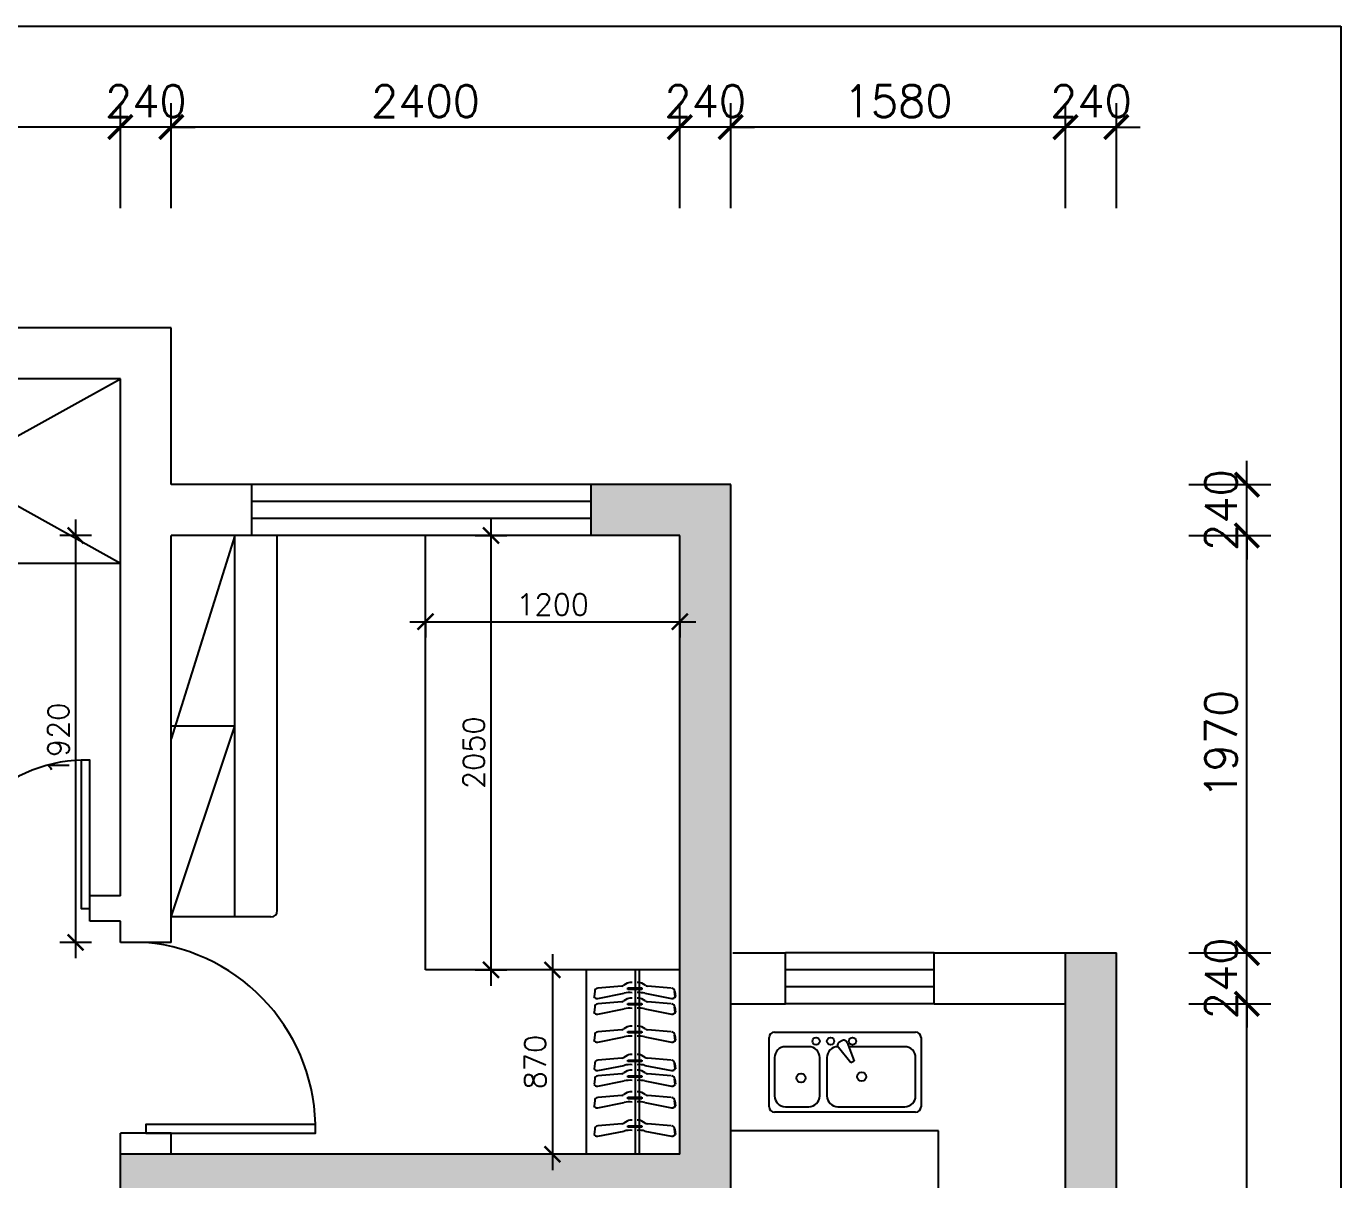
# Model space of a CAD drawing. Header units: millimetres. Extents: x 197048 to 234198, y -884 to 47075.
# Drawn here: x 204275 to 210478, y 30203 to 35646 of the extents above; entities that cross this region are included whole.
import ezdxf

# ---------------------------------------------------------------- set-up
doc = ezdxf.new("R2010")
doc.units = ezdxf.units.MM
doc.header["$PDMODE"] = 35
doc.header["$PDSIZE"] = -10
for name, color, linetype in [('1', 7, 'Continuous'), ('8', 8, 'Continuous'), ('灯具走线', 6, 'Continuous')]:
    doc.layers.add(name, color=color, linetype=linetype)
doc.styles.add('_TCH_DIM', font='simplex.shx')
doc.dimstyles.new('平面1-75', dxfattribs={"dimscale": 75, "dimtxt": 2, "dimasz": 1.5, "dimexe": 1.5, "dimexo": 0.625, "dimtad": 1, "dimdec": 0, "dimdsep": 46, "dimtxsty": '_TCH_DIM', "dimblk": 'ARCHTICK', "dimcen": 2.5, "dimdle": 1.5, "dimadec": 0, "dimazin": 0, "dimtfac": 1, "dimtdec": 0, "dimtix": 1, "dimtmove": 2, "dimatfit": 3, "dimldrblk": 'DOTSMALL', "dimfxl": 0, "dimarcsym": 0})
doc.dimstyles.new('平面内标注', dxfattribs={"dimscale": 50, "dimtxt": 2, "dimasz": 1.5, "dimexe": 1.5, "dimexo": 1, "dimtad": 1, "dimdec": 0, "dimdsep": 46, "dimtxsty": '_TCH_DIM', "dimblk": 'ARCHTICK', "dimcen": 2.5, "dimdle": 1.5, "dimclrd": 8, "dimclre": 8, "dimadec": 0, "dimazin": 0, "dimtfac": 1, "dimtdec": 0, "dimtix": 1, "dimtmove": 2, "dimatfit": 3, "dimfxl": 0, "dimarcsym": 0})

# ---------------------------------------------------------------- blocks, each defined once
blk = doc.blocks.new('_ArchTick')
at = {"color": 0, "linetype": 'ByBlock', "const_width": 0.15}
blk.add_lwpolyline([(-0.5, -0.5), (0.5, 0.5)], dxfattribs=at)
blk = doc.blocks.new('*D537')
at = {"layer": '1', "color": 0, "lineweight": -2}
for p, q in [((210035.1, 28160.6), (210035.1, 31145.6)), ((209760.7, 31033.1), (210147.6, 31033.1)), ((209760.7, 28273.1), (210147.6, 28273.1))]:
    blk.add_line(p, q, dxfattribs=at)
at = {"layer": 'Defpoints', "color": 0}
for p in [(209713.9, 31033.1), (210035.1, 31033.1), (209713.9, 28273.1)]:
    blk.add_point(p, dxfattribs=at)
at = {"layer": '1', "color": 0, "lineweight": -2, "xscale": 112.5, "yscale": 112.5, "zscale": 112.5}
for p, rotation in [((210035.1, 31033.1), 90), ((210035.1, 28273.1), 270)]:
    blk.add_blockref('_ArchTick', p, dxfattribs=dict(at, rotation=rotation))
at = {"layer": '1', "color": 0, "insert": (209913.2, 29653.1), "char_height": 150, "attachment_point": 5, "rotation": 90, "style": '_TCH_DIM'}
blk.add_mtext('2760', dxfattribs=at)
blk = doc.blocks.new('_DotSmall')
at = {"color": 0, "linetype": 'ByBlock', "const_width": 0.5}
blk.add_lwpolyline([(-0.0625, 0, 1), (0.0625, 0, 1)], format="xyb", close=True, dxfattribs=at)
blk = doc.blocks.new('*D538')
at = {"layer": '1', "color": 0, "lineweight": -2}
for p, q in [((210035.1, 31273.1), (210035.1, 31385.6)), ((209760.7, 31273.1), (210147.6, 31273.1)), ((210035.1, 31033.1), (210035.1, 31273.1)), ((209760.7, 31033.1), (210147.6, 31033.1)), ((210035.1, 31033.1), (210035.1, 30920.6))]:
    blk.add_line(p, q, dxfattribs=at)
at = {"layer": 'Defpoints', "color": 0}
for p in [(209713.9, 31273.1), (210035.1, 31273.1), (209713.9, 31033.1)]:
    blk.add_point(p, dxfattribs=at)
at = {"layer": '1', "color": 0, "lineweight": -2, "xscale": 112.5, "yscale": 112.5, "zscale": 112.5}
for p, rotation in [((210035.1, 31273.1), 270), ((210035.1, 31033.1), 90)]:
    blk.add_blockref('_ArchTick', p, dxfattribs=dict(at, rotation=rotation))
at = {"layer": '1', "color": 0, "insert": (209913.2, 31153.1), "char_height": 150, "attachment_point": 5, "rotation": 90, "style": '_TCH_DIM'}
blk.add_mtext('240', dxfattribs=at)
blk = doc.blocks.new('*D539')
at = {"layer": '1', "color": 0, "lineweight": -2}
for p, q in [((210035.1, 31160.6), (210035.1, 33355.6)), ((209760.7, 33243.1), (210147.6, 33243.1)), ((209760.7, 31273.1), (210147.6, 31273.1))]:
    blk.add_line(p, q, dxfattribs=at)
at = {"layer": 'Defpoints', "color": 0}
for p in [(209713.9, 33243.1), (210035.1, 33243.1), (209713.9, 31273.1)]:
    blk.add_point(p, dxfattribs=at)
at = {"layer": '1', "color": 0, "lineweight": -2, "xscale": 112.5, "yscale": 112.5, "zscale": 112.5}
for p, rotation in [((210035.1, 33243.1), 90), ((210035.1, 31273.1), 270)]:
    blk.add_blockref('_ArchTick', p, dxfattribs=dict(at, rotation=rotation))
at = {"layer": '1', "color": 0, "insert": (209913.2, 32258.1), "char_height": 150, "attachment_point": 5, "rotation": 90, "style": '_TCH_DIM'}
blk.add_mtext('1970', dxfattribs=at)
blk = doc.blocks.new('*D540')
at = {"layer": '1', "color": 0, "lineweight": -2}
for p, q in [((210035.1, 33483.1), (210035.1, 33595.6)), ((209760.7, 33483.1), (210147.6, 33483.1)), ((210035.1, 33243.1), (210035.1, 33483.1)), ((209760.7, 33243.1), (210147.6, 33243.1)), ((210035.1, 33243.1), (210035.1, 33130.6))]:
    blk.add_line(p, q, dxfattribs=at)
at = {"layer": 'Defpoints', "color": 0}
for p in [(209713.9, 33483.1), (210035.1, 33483.1), (209713.9, 33243.1)]:
    blk.add_point(p, dxfattribs=at)
at = {"layer": '1', "color": 0, "lineweight": -2, "xscale": 112.5, "yscale": 112.5, "zscale": 112.5}
for p, rotation in [((210035.1, 33483.1), 270), ((210035.1, 33243.1), 90)]:
    blk.add_blockref('_ArchTick', p, dxfattribs=dict(at, rotation=rotation))
at = {"layer": '1', "color": 0, "insert": (209913.2, 33363.1), "char_height": 150, "attachment_point": 5, "rotation": 90, "style": '_TCH_DIM'}
blk.add_mtext('240', dxfattribs=at)
blk = doc.blocks.new('*D541')
at = {"layer": '1', "color": 0, "lineweight": -2}
for p, q in [((209179.3, 34787.7), (209179.3, 35283.2)), ((209419.3, 34787.7), (209419.3, 35283.2)), ((209179.3, 35170.7), (209066.8, 35170.7)), ((209419.3, 35170.7), (209179.3, 35170.7)), ((209419.3, 35170.7), (209531.8, 35170.7))]:
    blk.add_line(p, q, dxfattribs=at)
at = {"layer": 'Defpoints', "color": 0}
for p in [(209179.3, 35170.7), (209179.3, 34740.8), (209419.3, 34740.8)]:
    blk.add_point(p, dxfattribs=at)
at = {"layer": '1', "color": 0, "lineweight": -2, "xscale": 112.5, "yscale": 112.5, "zscale": 112.5}
blk.add_blockref('_ArchTick', (209179.3, 35170.7), dxfattribs=at)
at = {"layer": '1', "color": 0, "lineweight": -2, "xscale": 112.5, "yscale": 112.5, "zscale": 112.5, "rotation": 180}
blk.add_blockref('_ArchTick', (209419.3, 35170.7), dxfattribs=at)
at = {"layer": '1', "color": 0, "insert": (209299.3, 35292.6), "char_height": 150, "attachment_point": 5, "style": '_TCH_DIM'}
blk.add_mtext('240', dxfattribs=at)
blk = doc.blocks.new('*D542')
at = {"layer": '1', "color": 0, "lineweight": -2}
for p, q in [((207599.3, 34787.7), (207599.3, 35283.2)), ((209179.3, 34787.7), (209179.3, 35283.2)), ((209291.8, 35170.7), (207486.8, 35170.7))]:
    blk.add_line(p, q, dxfattribs=at)
at = {"layer": 'Defpoints', "color": 0}
for p in [(207599.3, 35170.7), (207599.3, 34740.8), (209179.3, 34740.8)]:
    blk.add_point(p, dxfattribs=at)
at = {"layer": '1', "color": 0, "lineweight": -2, "xscale": 112.5, "yscale": 112.5, "zscale": 112.5, "rotation": 180}
blk.add_blockref('_ArchTick', (207599.3, 35170.7), dxfattribs=at)
at = {"layer": '1', "color": 0, "lineweight": -2, "xscale": 112.5, "yscale": 112.5, "zscale": 112.5}
blk.add_blockref('_ArchTick', (209179.3, 35170.7), dxfattribs=at)
at = {"layer": '1', "color": 0, "insert": (208389.3, 35292.6), "char_height": 150, "attachment_point": 5, "style": '_TCH_DIM'}
blk.add_mtext('1580', dxfattribs=at)
blk = doc.blocks.new('*D543')
at = {"layer": '1', "color": 0, "lineweight": -2}
for p, q in [((207359.3, 34787.7), (207359.3, 35283.2)), ((207599.3, 34787.7), (207599.3, 35283.2)), ((207359.3, 35170.7), (207246.8, 35170.7)), ((207599.3, 35170.7), (207359.3, 35170.7)), ((207599.3, 35170.7), (207711.8, 35170.7))]:
    blk.add_line(p, q, dxfattribs=at)
at = {"layer": 'Defpoints', "color": 0}
for p in [(207359.3, 35170.7), (207359.3, 34740.8), (207599.3, 34740.8)]:
    blk.add_point(p, dxfattribs=at)
at = {"layer": '1', "color": 0, "lineweight": -2, "xscale": 112.5, "yscale": 112.5, "zscale": 112.5}
blk.add_blockref('_ArchTick', (207359.3, 35170.7), dxfattribs=at)
at = {"layer": '1', "color": 0, "lineweight": -2, "xscale": 112.5, "yscale": 112.5, "zscale": 112.5, "rotation": 180}
blk.add_blockref('_ArchTick', (207599.3, 35170.7), dxfattribs=at)
at = {"layer": '1', "color": 0, "insert": (207479.3, 35292.6), "char_height": 150, "attachment_point": 5, "style": '_TCH_DIM'}
blk.add_mtext('240', dxfattribs=at)
blk = doc.blocks.new('*D544')
at = {"layer": '1', "color": 0, "lineweight": -2}
for p, q in [((204959.3, 34787.7), (204959.3, 35283.2)), ((207359.3, 34787.7), (207359.3, 35283.2)), ((207471.8, 35170.7), (204846.8, 35170.7))]:
    blk.add_line(p, q, dxfattribs=at)
at = {"layer": 'Defpoints', "color": 0}
for p in [(204959.3, 35170.7), (204959.3, 34740.8), (207359.3, 34740.8)]:
    blk.add_point(p, dxfattribs=at)
at = {"layer": '1', "color": 0, "lineweight": -2, "xscale": 112.5, "yscale": 112.5, "zscale": 112.5, "rotation": 180}
blk.add_blockref('_ArchTick', (204959.3, 35170.7), dxfattribs=at)
at = {"layer": '1', "color": 0, "lineweight": -2, "xscale": 112.5, "yscale": 112.5, "zscale": 112.5}
blk.add_blockref('_ArchTick', (207359.3, 35170.7), dxfattribs=at)
at = {"layer": '1', "color": 0, "insert": (206159.3, 35292.6), "char_height": 150, "attachment_point": 5, "style": '_TCH_DIM'}
blk.add_mtext('2400', dxfattribs=at)
blk = doc.blocks.new('*D545')
at = {"layer": '1', "color": 0, "lineweight": -2}
for p, q in [((204719.3, 34787.7), (204719.3, 35283.2)), ((204959.3, 34787.7), (204959.3, 35283.2)), ((204719.3, 35170.7), (204606.8, 35170.7)), ((204959.3, 35170.7), (204719.3, 35170.7)), ((204959.3, 35170.7), (205071.8, 35170.7))]:
    blk.add_line(p, q, dxfattribs=at)
at = {"layer": 'Defpoints', "color": 0}
for p in [(204719.3, 35170.7), (204719.3, 34740.8), (204959.3, 34740.8)]:
    blk.add_point(p, dxfattribs=at)
at = {"layer": '1', "color": 0, "lineweight": -2, "xscale": 112.5, "yscale": 112.5, "zscale": 112.5}
blk.add_blockref('_ArchTick', (204719.3, 35170.7), dxfattribs=at)
at = {"layer": '1', "color": 0, "lineweight": -2, "xscale": 112.5, "yscale": 112.5, "zscale": 112.5, "rotation": 180}
blk.add_blockref('_ArchTick', (204959.3, 35170.7), dxfattribs=at)
at = {"layer": '1', "color": 0, "insert": (204839.3, 35292.6), "char_height": 150, "attachment_point": 5, "style": '_TCH_DIM'}
blk.add_mtext('240', dxfattribs=at)
blk = doc.blocks.new('*D546')
at = {"layer": '1', "color": 0, "lineweight": -2}
for p, q in [((203149.3, 34787.7), (203149.3, 35283.2)), ((204719.3, 34787.7), (204719.3, 35283.2)), ((204831.8, 35170.7), (203036.8, 35170.7))]:
    blk.add_line(p, q, dxfattribs=at)
at = {"layer": 'Defpoints', "color": 0}
for p in [(203149.3, 35170.7), (203149.3, 34740.8), (204719.3, 34740.8)]:
    blk.add_point(p, dxfattribs=at)
at = {"layer": '1', "color": 0, "lineweight": -2, "xscale": 112.5, "yscale": 112.5, "zscale": 112.5, "rotation": 180}
blk.add_blockref('_ArchTick', (203149.3, 35170.7), dxfattribs=at)
at = {"layer": '1', "color": 0, "lineweight": -2, "xscale": 112.5, "yscale": 112.5, "zscale": 112.5}
blk.add_blockref('_ArchTick', (204719.3, 35170.7), dxfattribs=at)
at = {"layer": '1', "color": 0, "insert": (203934.3, 35292.6), "char_height": 150, "attachment_point": 5, "style": '_TCH_DIM'}
blk.add_mtext('1570', dxfattribs=at)
blk = doc.blocks.new('fdaf')
at = {"layer": '灯具走线', "color": 8, "linetype": 'ByBlock'}
for p, q in [((127586.8, -37956.9), (128252.9, -37956.9)), ((127561, -38309.2), (127561, -37982.7)), ((127905, -37997.6), (127893, -38004.5)), ((127929.7, -38006.4), (127962.3, -38093.5)), ((128278.7, -37982.7), (128278.7, -38309.2)), ((127586.8, -38077.2), (127586.8, -38257.6)), ((127748.6, -38025.7), (127638.4, -38025.7)), ((127800.2, -38257.6), (127800.2, -38077.2)), ((127834.6, -38077.2), (127834.6, -38257.6)), ((127947.4, -38102.1), (127888.3, -38030.3)), ((128201.4, -38025.7), (127936.9, -38025.7)), ((128252.9, -38257.6), (128252.9, -38077.2)), ((127962.3, -38093.5), (127947.4, -38102.1)), ((127638.4, -38309.2), (127748.6, -38309.2)), ((127886.1, -38309.2), (128201.4, -38309.2)), ((128252.9, -38334.9), (127586.8, -38334.9))]:
    blk.add_line(p, q, dxfattribs=at)
for centre, radius in [((127783, -37999.9), 17.2), ((127851.7, -37999.9), 17.2), ((127954.8, -37999.9), 17.2), ((127997.8, -38167.4), 21.5), ((127712.2, -38173.8), 21.5)]:
    blk.add_circle(centre, radius, dxfattribs=at)
for centre, radius, start, end in [((127586.8, -37982.7), 25.8, 90, 180), ((128252.9, -37982.7), 25.8, 0, 90), ((127901.6, -38019.4), 17.2, 120, 219.46232), ((127913.6, -38012.5), 17.2, 20.53768, 120), ((127638.4, -38077.2), 51.5, 90, 180), ((127748.6, -38077.2), 51.5, 0, 90), ((127886.1, -38077.2), 51.5, 90, 180), ((128201.4, -38077.2), 51.5, 0, 90), ((127638.4, -38257.6), 51.5, 180, 270), ((127748.6, -38257.6), 51.5, 270, 0), ((127886.1, -38257.6), 51.5, 180, 270), ((128201.4, -38257.6), 51.5, 270, 0), ((127586.8, -38309.2), 25.8, 180, 270), ((128252.9, -38309.2), 25.8, 270, 0)]:
    blk.add_arc(centre, radius, start, end, dxfattribs=at)
blk = doc.blocks.new('*D621')
at = {"layer": '1', "color": 8, "lineweight": -2}
for p, q in [((204507.9, 33318.1), (204507.9, 31248.1)), ((204582.9, 33243.1), (204432.9, 33243.1)), ((204582.9, 31323.1), (204432.9, 31323.1))]:
    blk.add_line(p, q, dxfattribs=at)
at = {"layer": 'Defpoints', "color": 0}
for p in [(204959.3, 33243.1), (204507.9, 31323.1), (204959.3, 31323.1)]:
    blk.add_point(p, dxfattribs=at)
at = {"layer": '1', "color": 8, "lineweight": -2, "xscale": 75, "yscale": 75, "zscale": 75}
for p, rotation in [((204507.9, 33243.1), 90), ((204507.9, 31323.1), 270)]:
    blk.add_blockref('_ArchTick', p, dxfattribs=dict(at, rotation=rotation))
at = {"layer": '1', "color": 0, "insert": (204426.7, 32283.1), "char_height": 100, "attachment_point": 5, "rotation": 90, "style": '_TCH_DIM'}
blk.add_mtext('1920', dxfattribs=at)
blk = doc.blocks.new('*D624')
at = {"layer": '1', "color": 8, "lineweight": -2}
for p, q in [((206467.9, 33318.1), (206467.9, 31118.1)), ((206392.9, 33243.1), (206542.9, 33243.1)), ((206392.9, 31193.1), (206542.9, 31193.1))]:
    blk.add_line(p, q, dxfattribs=at)
at = {"layer": 'Defpoints', "color": 0}
for p in [(206339.3, 33243.1), (206339.3, 31193.1), (206467.9, 31193.1)]:
    blk.add_point(p, dxfattribs=at)
at = {"layer": '1', "color": 8, "lineweight": -2, "xscale": 75, "yscale": 75, "zscale": 75}
for p, rotation in [((206467.9, 33243.1), 90), ((206467.9, 31193.1), 270)]:
    blk.add_blockref('_ArchTick', p, dxfattribs=dict(at, rotation=rotation))
at = {"layer": '1', "color": 0, "insert": (206386.7, 32218.1), "char_height": 100, "attachment_point": 5, "rotation": 90, "style": '_TCH_DIM'}
blk.add_mtext('2050', dxfattribs=at)
blk = doc.blocks.new('*D625')
at = {"layer": '1', "color": 8, "lineweight": -2}
for p, q in [((206084.3, 32836.5), (207434.3, 32836.5)), ((206159.3, 32836.5), (206159.3, 32761.5)), ((207359.3, 32836.5), (207359.3, 32761.5))]:
    blk.add_line(p, q, dxfattribs=at)
at = {"layer": 'Defpoints', "color": 0}
for p in [(206159.3, 32846.5), (207359.3, 32846.5), (207359.3, 32836.5)]:
    blk.add_point(p, dxfattribs=at)
at = {"layer": '1', "color": 8, "lineweight": -2, "xscale": 75, "yscale": 75, "zscale": 75, "rotation": 180}
blk.add_blockref('_ArchTick', (206159.3, 32836.5), dxfattribs=at)
at = {"layer": '1', "color": 8, "lineweight": -2, "xscale": 75, "yscale": 75, "zscale": 75}
blk.add_blockref('_ArchTick', (207359.3, 32836.5), dxfattribs=at)
at = {"layer": '1', "color": 0, "insert": (206759.3, 32917.7), "char_height": 100, "attachment_point": 5, "style": '_TCH_DIM'}
blk.add_mtext('1200', dxfattribs=at)
blk = doc.blocks.new('*D627')
at = {"layer": '1', "color": 8, "lineweight": -2}
for p, q in [((206757.9, 31268.1), (206757.9, 30248.1)), ((206757.9, 31193.1), (206682.9, 31193.1)), ((206757.9, 30323.1), (206682.9, 30323.1))]:
    blk.add_line(p, q, dxfattribs=at)
at = {"layer": 'Defpoints', "color": 0}
for p in [(206759.3, 31193.1), (206757.9, 30323.1), (206759.3, 30323.1)]:
    blk.add_point(p, dxfattribs=at)
at = {"layer": '1', "color": 8, "lineweight": -2, "xscale": 75, "yscale": 75, "zscale": 75}
for p, rotation in [((206757.9, 31193.1), 90), ((206757.9, 30323.1), 270)]:
    blk.add_blockref('_ArchTick', p, dxfattribs=dict(at, rotation=rotation))
at = {"layer": '1', "color": 0, "insert": (206676.7, 30758.1), "char_height": 100, "attachment_point": 5, "rotation": 90, "style": '_TCH_DIM'}
blk.add_mtext('870', dxfattribs=at)

msp = doc.modelspace()

# ---------------------------------------------------------------- hatches: boundary and pattern name
at = {"layer": '1'}
for points in [[(207359.3, 30323.1), (204959.3, 30323.1), (204719.3, 30323.1), (204719.3, 30083.1), (207599.3, 30083.1), (207599.3, 33483.1), (206939.3, 33483.1), (206939.3, 33243.1), (207359.3, 33243.1)], [(209179.3, 28273.1), (208684.7, 28273.1), (208684.7, 28033.1), (209419.3, 28033.1), (209419.3, 31273.1), (209179.3, 31273.1)]]:
    msp.add_hatch(color=8, dxfattribs=at).paths.add_polyline_path(points)

# ---------------------------------------------------------------- linework, layer by layer
at = {"layer": '1', "color": 7}
for p, q in [((204959.3, 34223.1), (204189.2, 34223.1)), ((204959.3, 33483.1), (204959.3, 34223.1)), ((204719.3, 33983.1), (204189.2, 33983.1)), ((204719.3, 31543.1), (204719.3, 33983.1)), ((205339.5, 33483.1), (204959.3, 33483.1)), ((205339.5, 33243.1), (205339.5, 33483.1)), ((207599.3, 33483.1), (206939.3, 33483.1)), ((206939.3, 33483.1), (206939.3, 33243.1)), ((207599.3, 30083.1), (207599.3, 33483.1)), ((205339.5, 33243.1), (204959.3, 33243.1)), ((204959.3, 31323.1), (204959.3, 33243.1)), ((205259.3, 31443.1), (205259.3, 33243.1)), ((205459.3, 31473.1), (205459.3, 33243.1)), ((206159.3, 31193.1), (206159.3, 33243.1)), ((207359.3, 33243.1), (206939.3, 33243.1)), ((207359.3, 30323.1), (207359.3, 33243.1)), ((204719.3, 31543.1), (204574.3, 31543.1)), ((204574.3, 31423.1), (204574.3, 31543.1)), ((204719.3, 31423.1), (204574.3, 31423.1)), ((204719.3, 31323.1), (204719.3, 31423.1)), ((204959.3, 31323.1), (204719.3, 31323.1)), ((207608.6, 31273.1), (207858, 31273.1)), ((207858, 31033.1), (207858, 31273.1)), ((208559.3, 31273.1), (209419.3, 31273.1)), ((208559.3, 31033.1), (208559.3, 31273.1)), ((209179.3, 28273.1), (209179.3, 31273.1)), ((209419.3, 27983.1), (209419.3, 31273.1)), ((206919.3, 30323.1), (206919.3, 31193.1)), ((207149.3, 30323.1), (207149.3, 31193.1)), ((207169.3, 30323.1), (207169.3, 31193.1)), ((207599.3, 31033.1), (207858, 31033.1)), ((208559.3, 31033.1), (209179.3, 31033.1)), ((204719.3, 30083.1), (204719.3, 30423.1)), ((204959.3, 30423.1), (204719.3, 30423.1)), ((204959.3, 30323.1), (204959.3, 30423.1)), ((204959.3, 30323.1), (204719.3, 30323.1)), ((207359.3, 30323.1), (204959.3, 30323.1))]:
    msp.add_line(p, q, dxfattribs=at)
at = {"layer": '1', "color": 8}
for p, q in [((203149.3, 33111.6), (204719.3, 33983.1)), ((204719.3, 33111.6), (203149.3, 33983.1)), ((206939.3, 33483.1), (205339.5, 33483.1)), ((206939.3, 33243.1), (205339.5, 33243.1)), ((204719.3, 33111.6), (203149.3, 33111.6)), ((205429.3, 31443.1), (204959.3, 31443.1)), ((208559.3, 31273.1), (207858, 31273.1)), ((207359.3, 31193.1), (206159.3, 31193.1)), ((208559.3, 31033.1), (207858, 31033.1)), ((208579.3, 30433.1), (207599.3, 30433.1)), ((208579.3, 28273.1), (208579.3, 30433.1))]:
    msp.add_line(p, q, dxfattribs=at)
at = {"layer": '1', "color": 3}
for p, q in [((206939.3, 33403.1), (205339.5, 33403.1)), ((206939.3, 33323.1), (205339.5, 33323.1)), ((208559.3, 31193.1), (207858, 31193.1)), ((208559.3, 31113.1), (207858, 31113.1))]:
    msp.add_line(p, q, dxfattribs=at)
at = {"layer": '1', "color": 0}
for p, q in [((205259.3, 33243.1), (204959.3, 32283.1)), ((205259.3, 32343.1), (204959.3, 32343.1)), ((204959.3, 31443.1), (205259.3, 32343.1))]:
    msp.add_line(p, q, dxfattribs=at)
msp.add_lwpolyline([(210477.9, 35646.1), (210477.9, 25026.1), (197047.9, 25026.1), (197047.9, 35646.1)], close=True, dxfattribs=at)
at = {"layer": '1', "color": 8}
for points in [[(204574.3, 31483.1), (204574.3, 32183.1), (204534.3, 32183.1), (204534.3, 31483.1), (204574.3, 31483.1)], [(204839.3, 30423.1), (205639.3, 30423.1), (205639.3, 30463.1), (204839.3, 30463.1), (204839.3, 30423.1)]]:
    msp.add_lwpolyline(points, dxfattribs=at)
for centre, radius, start, end in [((204554.3, 31503.1), 680.3, 88.31532, 181.68468), ((204755.6, 30443.1), 884, 358.70357, 84.56351)]:
    msp.add_arc(centre, radius, start, end, dxfattribs=at)
at = {"layer": '1', "color": 0}
msp.add_arc((205429.3, 31473.1), 30, 270, 360, dxfattribs=at)
at = {"layer": '8'}
for p, q in [((206957.5, 31090.9), (206954.2, 31066.9)), ((206971.5, 31058.5), (207096.4, 31082.7)), ((207084.9, 31117), (206972.3, 31106.9)), ((207110.8, 31129.9), (207095.6, 31120.5)), ((207113.2, 31107.8), (207179.7, 31107.8)), ((207113.2, 31101.4), (207113.2, 31107.8)), ((207179.7, 31101.4), (207113.2, 31101.4)), ((207134.5, 31133.4), (207123.4, 31133.4)), ((207167.7, 31133.4), (207158.5, 31133.4)), ((207179.7, 31107.8), (207179.7, 31101.4)), ((207195.5, 31120.5), (207180.3, 31129.9)), ((207194.7, 31082.7), (207319.6, 31058.5)), ((207318.8, 31106.9), (207206.2, 31117)), ((207336.9, 31066.9), (207333.5, 31090.9)), ((207335.4, 31090.9), (207338.8, 31066.9)), ((206957.5, 31017.2), (206954.2, 30993.2)), ((207084.9, 31043.2), (206972.3, 31033.1)), ((207110.8, 31056.1), (207095.6, 31046.7)), ((207113.2, 31034), (207179.7, 31034)), ((207113.2, 31027.6), (207113.2, 31034)), ((207179.7, 31027.6), (207113.2, 31027.6)), ((207134.5, 31059.7), (207123.4, 31059.7)), ((207167.7, 31059.7), (207158.5, 31059.7)), ((207179.7, 31034), (207179.7, 31027.6)), ((207195.5, 31046.7), (207180.3, 31056.1)), ((207318.8, 31033.1), (207206.2, 31043.2)), ((207336.9, 30993.2), (207333.5, 31017.2)), ((207335.4, 31017.2), (207338.8, 30993.2)), ((206971.5, 30984.7), (207096.4, 31009)), ((207194.7, 31009), (207319.6, 30984.7)), ((207084.9, 30911.1), (206972.3, 30901)), ((207110.8, 30923.9), (207095.6, 30914.6)), ((207113.2, 30901.9), (207179.7, 30901.9)), ((207113.2, 30895.5), (207113.2, 30901.9)), ((207179.7, 30895.5), (207113.2, 30895.5)), ((207134.5, 30927.5), (207123.4, 30927.5)), ((207167.7, 30927.5), (207158.5, 30927.5)), ((207179.7, 30901.9), (207179.7, 30895.5)), ((207195.5, 30914.6), (207180.3, 30923.9)), ((207318.8, 30901), (207206.2, 30911.1)), ((206957.5, 30885), (206954.2, 30861)), ((206971.5, 30852.6), (207096.4, 30876.8)), ((207194.7, 30876.8), (207319.6, 30852.6)), ((207336.9, 30861), (207333.5, 30885)), ((207335.4, 30885), (207338.8, 30861)), ((207084.9, 30777), (206972.3, 30766.9)), ((207110.8, 30789.9), (207095.6, 30780.5)), ((207113.2, 30767.8), (207179.7, 30767.8)), ((207113.2, 30761.4), (207113.2, 30767.8)), ((207134.5, 30793.4), (207123.4, 30793.4)), ((207167.7, 30793.4), (207158.5, 30793.4)), ((207179.7, 30767.8), (207179.7, 30761.4)), ((207195.5, 30780.5), (207180.3, 30789.9)), ((207318.8, 30766.9), (207206.2, 30777)), ((206957.5, 30750.9), (206954.2, 30726.9)), ((206971.5, 30718.5), (207096.4, 30742.7)), ((207110.8, 30716.1), (207095.6, 30706.7)), ((207179.7, 30761.4), (207113.2, 30761.4)), ((207134.5, 30719.7), (207123.4, 30719.7)), ((207167.7, 30719.7), (207158.5, 30719.7)), ((207195.5, 30706.7), (207180.3, 30716.1)), ((207194.7, 30742.7), (207319.6, 30718.5)), ((207336.9, 30726.9), (207333.5, 30750.9)), ((207335.4, 30750.9), (207338.8, 30726.9)), ((206957.5, 30677.2), (206954.2, 30653.2)), ((206971.5, 30644.7), (207096.4, 30669)), ((207084.9, 30703.2), (206972.3, 30693.1)), ((207113.2, 30694), (207179.7, 30694)), ((207113.2, 30687.6), (207113.2, 30694)), ((207179.7, 30687.6), (207113.2, 30687.6)), ((207179.7, 30694), (207179.7, 30687.6)), ((207194.7, 30669), (207319.6, 30644.7)), ((207318.8, 30693.1), (207206.2, 30703.2)), ((207336.9, 30653.2), (207333.5, 30677.2)), ((207335.4, 30677.2), (207338.8, 30653.2)), ((207084.9, 30601.1), (206972.3, 30591)), ((207110.8, 30613.9), (207095.6, 30604.6)), ((207113.2, 30591.9), (207179.7, 30591.9)), ((207113.2, 30585.5), (207113.2, 30591.9)), ((207179.7, 30585.5), (207113.2, 30585.5)), ((207134.5, 30617.5), (207123.4, 30617.5)), ((207167.7, 30617.5), (207158.5, 30617.5)), ((207179.7, 30591.9), (207179.7, 30585.5)), ((207195.5, 30604.6), (207180.3, 30613.9)), ((207318.8, 30591), (207206.2, 30601.1)), ((206957.5, 30575), (206954.2, 30551)), ((206971.5, 30542.6), (207096.4, 30566.8)), ((207194.7, 30566.8), (207319.6, 30542.6)), ((207336.9, 30551), (207333.5, 30575)), ((207335.4, 30575), (207338.8, 30551)), ((207084.9, 30467), (206972.3, 30456.9)), ((207110.8, 30479.9), (207095.6, 30470.5)), ((207113.2, 30457.8), (207179.7, 30457.8)), ((207113.2, 30451.4), (207113.2, 30457.8)), ((207134.5, 30483.4), (207123.4, 30483.4)), ((207167.7, 30483.4), (207158.5, 30483.4)), ((207179.7, 30457.8), (207179.7, 30451.4)), ((207195.5, 30470.5), (207180.3, 30479.9)), ((207318.8, 30456.9), (207206.2, 30467)), ((206957.5, 30440.9), (206954.2, 30416.9)), ((206971.5, 30408.5), (207096.4, 30432.7)), ((207179.7, 30451.4), (207113.2, 30451.4)), ((207194.7, 30432.7), (207319.6, 30408.5)), ((207336.9, 30416.9), (207333.5, 30440.9)), ((207335.4, 30440.9), (207338.8, 30416.9))]:
    msp.add_line(p, q, dxfattribs=at)
for centre, radius, start, end in [((206973.5, 31090.9), 16, 94.62372, 180), ((207083, 31140.9), 24, 274.62372, 301.71366), ((207123.8, 30971.3), 114.8, 84.65354, 103.82278), ((207123.4, 31109.4), 24, 90, 121.71366), ((207167.3, 30971.3), 114.8, 76.17722, 94.41605), ((207167.7, 31109.4), 24, 58.28634, 90), ((207208.1, 31140.9), 24, 238.28634, 265.37628), ((207319.4, 31090.9), 16, 0, 85.37628), ((206968.4, 31074.2), 16, 207.05669, 280.98887), ((206973.5, 31017.2), 16, 94.62372, 180), ((207083, 31067.1), 24, 274.62372, 301.71366), ((207123.4, 31035.7), 24, 90, 121.71366), ((207167.7, 31035.7), 24, 58.28634, 90), ((207208.1, 31067.1), 24, 238.28634, 265.37628), ((207322.6, 31074.2), 16, 259.01113, 332.94331), ((207319.4, 31017.2), 16, 0, 85.37628), ((207324.5, 31074.2), 16, 259.01113, 332.94331), ((206968.4, 31000.4), 16, 207.05669, 280.98887), ((207123.8, 30897.5), 114.8, 84.65354, 103.82278), ((207167.3, 30897.5), 114.8, 76.17722, 94.41605), ((207322.6, 31000.4), 16, 259.01113, 332.94331), ((207324.5, 31000.4), 16, 259.01113, 332.94331), ((206973.5, 30885), 16, 94.62372, 180), ((207083, 30935), 24, 274.62372, 301.71366), ((207123.4, 30903.5), 24, 90, 121.71366), ((207167.7, 30903.5), 24, 58.28634, 90), ((207208.1, 30935), 24, 238.28634, 265.37628), ((207319.4, 30885), 16, 0, 85.37628), ((206968.4, 30868.3), 16, 207.05669, 280.98887), ((207123.8, 30765.4), 114.8, 84.65354, 103.82278), ((207167.3, 30765.4), 114.8, 76.17722, 94.41605), ((207322.6, 30868.3), 16, 259.01113, 332.94331), ((207324.5, 30868.3), 16, 259.01113, 332.94331), ((206973.5, 30750.9), 16, 94.62372, 180), ((207083, 30800.9), 24, 274.62372, 301.71366), ((207123.4, 30769.4), 24, 90, 121.71366), ((207167.7, 30769.4), 24, 58.28634, 90), ((207208.1, 30800.9), 24, 238.28634, 265.37628), ((207319.4, 30750.9), 16, 0, 85.37628), ((206968.4, 30734.2), 16, 207.05669, 280.98887), ((207083, 30727.1), 24, 274.62372, 301.71366), ((207123.8, 30631.3), 114.8, 84.65354, 103.82278), ((207123.4, 30695.7), 24, 90, 121.71366), ((207167.3, 30631.3), 114.8, 76.17722, 94.41605), ((207167.7, 30695.7), 24, 58.28634, 90), ((207208.1, 30727.1), 24, 238.28634, 265.37628), ((207322.6, 30734.2), 16, 259.01113, 332.94331), ((207324.5, 30734.2), 16, 259.01113, 332.94331), ((206968.4, 30660.4), 16, 207.05669, 280.98887), ((206973.5, 30677.2), 16, 94.62372, 180), ((207123.8, 30557.5), 114.8, 84.65354, 103.82278), ((207167.3, 30557.5), 114.8, 76.17722, 94.41605), ((207322.6, 30660.4), 16, 259.01113, 332.94331), ((207319.4, 30677.2), 16, 0, 85.37628), ((207324.5, 30660.4), 16, 259.01113, 332.94331), ((206973.5, 30575), 16, 94.62372, 180), ((207083, 30625), 24, 274.62372, 301.71366), ((207123.4, 30593.5), 24, 90, 121.71366), ((207167.7, 30593.5), 24, 58.28634, 90), ((207208.1, 30625), 24, 238.28634, 265.37628), ((207319.4, 30575), 16, 0, 85.37628), ((206968.4, 30558.3), 16, 207.05669, 280.98887), ((207123.8, 30455.4), 114.8, 84.65354, 103.82278), ((207167.3, 30455.4), 114.8, 76.17722, 94.41605), ((207322.6, 30558.3), 16, 259.01113, 332.94331), ((207324.5, 30558.3), 16, 259.01113, 332.94331), ((206973.5, 30440.9), 16, 94.62372, 180), ((207083, 30490.9), 24, 274.62372, 301.71366), ((207123.4, 30459.4), 24, 90, 121.71366), ((207167.7, 30459.4), 24, 58.28634, 90), ((207208.1, 30490.9), 24, 238.28634, 265.37628), ((207319.4, 30440.9), 16, 0, 85.37628), ((206968.4, 30424.2), 16, 207.05669, 280.98887), ((207123.8, 30321.3), 114.8, 84.65354, 103.82278), ((207167.3, 30321.3), 114.8, 76.17722, 94.41605), ((207322.6, 30424.2), 16, 259.01113, 332.94331), ((207324.5, 30424.2), 16, 259.01113, 332.94331)]:
    msp.add_arc(centre, radius, start, end, dxfattribs=at)

# ---------------------------------------------------------------- block references
at = {"color": 8}
msp.add_blockref('fdaf', (80219, 68856.6), dxfattribs=at)

# ---------------------------------------------------------------- dimensions: what is measured, and where the dimension line sits
at = {"layer": '1'}
for base, p1, p2, picture, middle in [((203149.3, 35170.7), (204719.3, 34740.8), (203149.3, 34740.8), '*D546', (203934.3, 35292.6)), ((204719.3, 35170.7), (204959.3, 34740.8), (204719.3, 34740.8), '*D545', (204839.3, 35292.6)), ((204959.3, 35170.7), (207359.3, 34740.8), (204959.3, 34740.8), '*D544', (206159.3, 35292.6)), ((207359.3, 35170.7), (207599.3, 34740.8), (207359.3, 34740.8), '*D543', (207479.3, 35292.6)), ((207599.3, 35170.7), (209179.3, 34740.8), (207599.3, 34740.8), '*D542', (208389.3, 35292.6)), ((209179.3, 35170.7), (209419.3, 34740.8), (209179.3, 34740.8), '*D541', (209299.3, 35292.6))]:
    dim = msp.add_linear_dim(base=base, p1=p1, p2=p2, dimstyle='平面1-75', dxfattribs=at)
    dim.commit()
    dim.dimension.update_dxf_attribs({"geometry": picture, "text_midpoint": middle})
for base, p1, p2, picture, middle in [((210035.1, 33483.1), (209713.9, 33243.1), (209713.9, 33483.1), '*D540', (209913.2, 33363.1)), ((210035.1, 33243.1), (209713.9, 31273.1), (209713.9, 33243.1), '*D539', (209913.2, 32258.1)), ((210035.1, 31273.1), (209713.9, 31033.1), (209713.9, 31273.1), '*D538', (209913.2, 31153.1)), ((210035.1, 31033.1), (209713.9, 28273.1), (209713.9, 31033.1), '*D537', (209913.2, 29653.1))]:
    dim = msp.add_linear_dim(base=base, p1=p1, p2=p2, angle=90, dimstyle='平面1-75', dxfattribs=at)
    dim.commit()
    dim.dimension.update_dxf_attribs({"geometry": picture, "text_midpoint": middle})
at = {"layer": '1', "color": 0}
for base, p1, p2, picture, middle in [((204507.9, 31323.1), (204959.3, 33243.1), (204959.3, 31323.1), '*D621', (204426.7, 32283.1)), ((206467.9, 31193.1), (206339.3, 33243.1), (206339.3, 31193.1), '*D624', (206386.7, 32218.1)), ((206757.9, 30323.1), (206759.3, 31193.1), (206759.3, 30323.1), '*D627', (206676.7, 30758.1))]:
    dim = msp.add_linear_dim(base=base, p1=p1, p2=p2, angle=90, dimstyle='平面内标注', override={"dimfxl": 1.5, "dimfxlon": 1}, dxfattribs=at)
    dim.commit()
    dim.dimension.update_dxf_attribs({"geometry": picture, "text_midpoint": middle})
dim = msp.add_linear_dim(base=(207359.3, 32836.5), p1=(206159.3, 32846.5), p2=(207359.3, 32846.5), dimstyle='平面内标注', override={"dimfxl": 1.5, "dimfxlon": 1}, dxfattribs=at)
dim.commit()
dim.dimension.update_dxf_attribs({"geometry": '*D625', "text_midpoint": (206759.3, 32917.7)})

doc.saveas('drawing.dxf')
